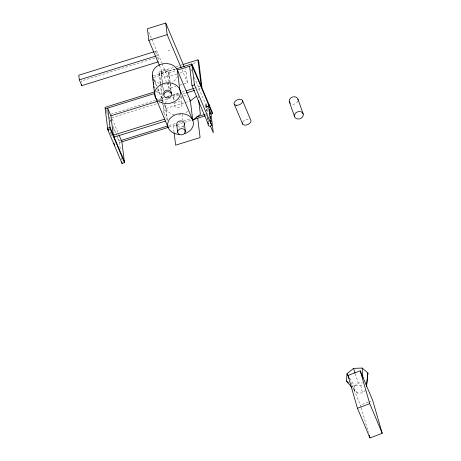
<?xml version="1.0" encoding="UTF-8"?>
<svg xmlns="http://www.w3.org/2000/svg" width="461" height="461" viewBox="0 0 461 461"><rect width="100%" height="100%" fill="white"/><g stroke="black" fill="none" stroke-linecap="round" stroke-linejoin="round"><path stroke-width="0.35" stroke-dasharray="2.31 1.73" d="M365.619 390.283L362.427 392.922L357.477 393.1L354.209 390.283L354.532 386.111L349.876 378.469M354.532 386.111L358.26 383.028L362.502 382.872M357.477 393.1L352.158 386.007L360.819 385.684L362.991 383.886M361.049 407.167L360.456 405.115L368.201 402.205M368.846 401.963L371.433 400.989M154.429 51.69L155.801 51.263L158.244 57.037L158.815 61.676M154.804 58.109L81.211 81.003L81.372 82.329M160.255 83.378L158.855 72.014L173.273 67.525M176.016 66.672L182.199 64.753M160.895 83.885L159.667 73.939L175.457 69.029M193.309 63.474L197.423 62.195M153.392 75.944L175.462 69.075M153.582 77.488L161.483 75.028M168.818 72.746L176.062 70.493M168.323 81.678L167.735 76.906L177.243 73.944M179.963 73.097L186.077 71.196L184.959 68.562M156.112 91.439L158.832 90.592L159.022 92.137L155.599 93.203M166.651 82.565L169.158 88.5L175.952 86.386M180.026 85.118L187.5 82.796L186.077 71.196M111.009 114.184L155.276 100.412M158.682 99.357L164.145 97.657M166.894 96.798L171.699 95.306M172.385 95.093L179.248 92.955M181.997 92.102L184.74 91.249M194.352 88.258L201.215 86.121M159.569 100.175L162.289 99.328M159.541 100.694L162.278 99.841A2.582 0.346 72.7 0 1 162.9 100.221M160.86 100.855L179.375 95.093M182.81 94.027L185.553 93.174M197.907 89.33L200.656 88.477M111.735 117.745L159.667 102.832M167.383 120.24L165.937 108.508L184.469 102.745M185.126 102.538L189.736 101.103M207.911 106.347L206.689 106.727L207.536 113.625M120.223 148.794L119.272 141.031L120.638 140.611M169.152 125.513L175.981 123.387M179.398 122.326L180.764 121.9M183.501 121.053L191.015 118.713M205.364 114.247L208.781 113.187M121.295 142.011L119.462 142.582L117.261 137.366M169.152 127.121L191.603 120.137M205.865 115.699L208.585 114.852M352.838 388.658L354.209 390.283M190.71 68.891L191.811 71.501M194.294 77.379L208.044 109.937M181.928 69.599L187.5 82.796M148.788 32.057L151.571 38.649M151.853 39.312L161.88 63.053M162.163 63.716L167.735 76.906M156.642 56.542L157.46 58.466M159.408 65.416L166.375 81.902M158.855 72.014L159.667 73.939M153.288 77.46L156.89 85.994M158.002 88.621L162.088 98.297M153.755 79.661L156.527 86.23M157.639 88.858L163.09 101.766L160.981 84.594M164.128 104.221L165.937 108.508M112.288 119.047L118.88 134.664M106.116 109.897L107.2 112.467M109.101 116.961L110.749 120.863M112.951 126.072L116.794 135.177M117.071 135.828L119.272 141.031M106.577 112.086L107.667 114.656M110.104 120.43L110.657 121.733M113.406 128.25L115.331 132.808M350.948 382.538L360.456 405.115M355.252 373.704L358.26 383.028M361.245 407.852L368.374 432.476M360.819 385.684L362.427 392.922M208.303 119.837L208.556 121.911M205.877 104.797L206.637 111.009M207.404 117.221L207.825 120.673M205.687 105.546L206.367 111.072M207.127 117.284L207.554 120.73M198.103 95.686L198.443 98.447M181.075 96.62L182.026 104.347A3.878 3.094 -7 0 1 176.436 107.551A3.878 3.094 -7 0 1 176.039 102.209A3.878 3.094 -7 0 1 182.026 104.347M182.233 114.334L183 120.546M183.593 125.375L183.847 127.449M184.267 130.901L184.607 133.661M173.359 97.329L173.791 100.844M173.878 101.547L174.304 105.056M169.008 73.535A3.878 3.094 -7 0 1 163.419 76.739A3.878 3.094 -7 0 1 163.021 71.392A3.878 3.094 -7 0 1 169.008 73.535L170.195 83.199M170.282 83.885L171.043 90.097M170.092 83.101L168.628 71.201A3.878 3.094 -7 0 0 163.741 69.455A3.878 3.094 -7 0 0 161.292 73.483L163.43 90.903M170.172 83.793L171.106 91.382M168.403 82.363L169.158 88.5M173.261 125.841L174.022 132.053M165.303 105.886L167.084 120.379M161.102 72.7L163.327 90.811M163.43 104.526L165.044 117.641M160.342 84.086L162.531 101.91M162.618 102.601L164.058 114.334M155.801 51.263L156.371 55.896M121.329 157.766L121.837 161.903M111.141 133.563L111.406 135.695M110.346 131.765L110.686 134.526M242.855 121.934A4.524 2.657 -22.9 0 1 248.583 119.128M187.8 111.141A12.92 10.309 -7 0 1 185.259 113.02M180.937 114.68A12.92 10.309 -7 0 1 178.931 114.991M174.27 114.731A12.92 10.309 -7 0 1 165.315 104.532M165.545 103.183A12.92 10.309 -7 0 1 168.098 98.7M172.235 95.79A12.92 10.309 -7 0 1 179.427 94.361M183.933 95.202A12.92 10.309 -7 0 1 187.679 97.311M180.885 95.83A3.878 3.094 -7 0 1 178.436 99.864M174.65 99.409A3.878 3.094 -7 0 1 174.016 95.375A3.878 3.094 -7 0 1 178.949 94.125M183.432 125.962A3.878 3.094 -7 0 1 177.975 126.464M208.078 106.745A1.827 1.458 -7 0 1 205.715 105.736A1.827 1.458 -7 0 1 207.398 103.927M297.846 101.224A4.524 3.659 -19.5 0 1 291.185 103.881M207.583 106.41A1.291 1.031 -7 0 1 206.217 105.5A1.291 1.031 -7 0 1 207.427 104.353M110.029 119.964A2.582 0.346 72.7 0 1 110.093 120.949M177.577 76.071A12.92 10.309 -7 0 1 172.241 82.208M169.216 83.516A12.92 10.309 -7 0 1 164.565 84.242M159.379 83.389A12.92 10.309 -7 0 1 154.389 80.058M169.654 95.709A3.878 3.094 -7 0 1 165.793 96.067"/><path stroke-width="0.69" d="M351.466 387.027L346.436 381.068L347.006 373.767L353.529 368.374L362.19 368.057L367.913 372.995L366.576 386.433M366.478 385.667L367.913 372.995M196.386 96.263L190.393 100.901L192.767 120.223L200.397 114.322L198.697 100.521M347.963 375.444L360.231 370.834L372.724 400.505L382.227 433.334L369.958 437.95L357.465 408.279L347.963 375.444L349.317 378.671M357.465 408.279L369.739 403.663L360.231 370.834M184.123 66.58L165.735 23.05L147.393 28.755L148.822 40.349L159.408 65.416M148.822 40.349L167.159 34.644L165.735 23.05M153.738 51.903L78.773 75.229L79.338 79.868L81.781 85.642L158.129 61.889M168.657 50.56L169.072 50.428M79.338 79.868L155.685 56.115M182.884 64.54L197.982 59.838L198.8 61.762L202.027 88.045L212.198 112.121L212.388 113.665L211.167 114.046M176.142 68.862L191.857 63.975L201.215 86.121L197.982 59.838M192.767 120.223L179.75 89.411L177.376 70.084L192.047 65.52L208.729 104.999M154.746 91.866L105.033 107.332L107.788 129.748L122.027 163.453L124.47 162.693L121.906 141.821L119.157 135.315M105.223 108.877L154.913 93.416M211.34 123.911L211.507 125.288A1.827 1.458 -7 0 1 209.064 126.049A1.827 1.458 -7 0 1 208.251 124.124L191.978 85.608L194.427 84.847L191.857 63.975M186.111 90.823L193.666 88.472M164.652 119.169L113.297 135.142L110.922 115.82L157.483 101.334M186.238 92.961L194.479 90.396M107.788 129.748L110.237 128.988L107.667 108.116L110.922 115.82M165.464 121.093L114.115 137.073L113.942 135.69M121.318 140.398L167.787 125.939M196.484 117.013L204.684 114.461M121.906 141.821L168.467 127.334M193.637 119.503L205.185 115.907M346.436 381.068L348.516 382.861M347.006 373.767L348.798 376.706M242.4 100.314L250.778 120.148A4.524 2.657 -22.9 0 1 247.061 124.839A4.524 2.657 -22.9 0 1 242.509 122.718M234.303 104.284L242.682 124.124M211.507 125.288A1.827 1.458 -7 0 0 210.694 123.364L208.32 104.036A1.827 1.458 -7 0 1 209.133 105.967L212.388 113.665M209.634 110.421L210.925 113.487L213.305 132.808L210.458 126.066M194.427 84.847L210.694 123.364M167.159 34.644L181.092 67.623M177.376 70.084L190.393 100.901A12.92 10.309 -7 0 0 189.759 99.674M168.317 127.835L155.299 97.017L154.959 94.257M124.28 161.143L110.046 127.443L107.597 128.204L108.681 130.768M110.237 128.988L124.47 162.693M113.867 143.037L114.691 144.99M369.739 403.663L382.227 433.334M298.002 99.282L303.229 114.046A4.524 3.659 -19.5 0 1 297.449 118.961A4.524 3.659 -19.5 0 1 295.956 112.795A4.524 3.659 -19.5 0 1 303.229 114.046M289.301 101.72L294.527 116.483M353.529 368.374L355.033 373.035M369.169 435.213L369.958 437.95M209.133 105.967L209.306 107.344M209.559 109.413L209.726 110.796M209.98 112.864L210.153 114.247M210.406 116.316L210.66 118.385M210.913 120.459L211.086 121.837M207.997 122.056L208.251 124.124M197.717 118.235L200.091 137.557L175.635 145.169L174.108 132.745M189.604 66.28L191.978 85.608M184.4 123.675L185.351 131.402A3.878 3.094 -7 0 1 179.761 134.612A3.878 3.094 -7 0 1 179.364 129.264A3.878 3.094 -7 0 1 185.351 131.402M177.635 132.117L176.684 124.384A3.878 3.094 -7 0 1 180.816 120.926A3.878 3.094 -7 0 1 184.331 124.487M171.192 92.073L171.383 93.618M153.092 79.073L153.259 80.456M153.513 82.525L153.772 84.594M154.026 86.668L154.193 88.045M154.533 90.805L154.706 92.188M152.286 75.074L154.66 94.396M121.837 161.903L122.027 163.453M81.62 84.317L81.781 85.642M362.19 368.057L362.87 377.916M179.283 134.376A12.92 10.309 -7 0 1 169.124 119.745A12.92 10.309 -7 0 1 190.353 116.892A12.92 10.309 -7 0 1 184.607 133.661M177.312 125.882A3.878 3.094 -7 0 1 176.874 125.173M290.315 103.339A4.524 3.659 -19.5 0 1 292.228 97.133A4.524 3.659 -19.5 0 1 298.077 100.244M152.683 77.056A12.92 10.309 -7 0 1 162.71 63.843A12.92 10.309 -7 0 1 177.934 72.037M163.857 94.355A3.878 3.094 -7 0 1 167.297 90.131A3.878 3.094 -7 0 1 171.313 93.669M236.499 105.31A4.524 2.657 -22.9 0 0 242.63 100.965A4.524 2.657 -22.9 0 0 235.923 100.619A4.524 2.657 -22.9 0 0 236.499 105.31M161.753 102.717A12.92 10.309 -7 0 0 180.389 92.033A12.92 10.309 -7 0 0 160.434 84.899A12.92 10.309 -7 0 0 161.753 102.717M165.983 97.611A3.878 3.094 -7 0 0 171.573 94.407A3.878 3.094 -7 0 0 165.585 92.263A3.878 3.094 -7 0 0 165.983 97.611"/></g></svg>
